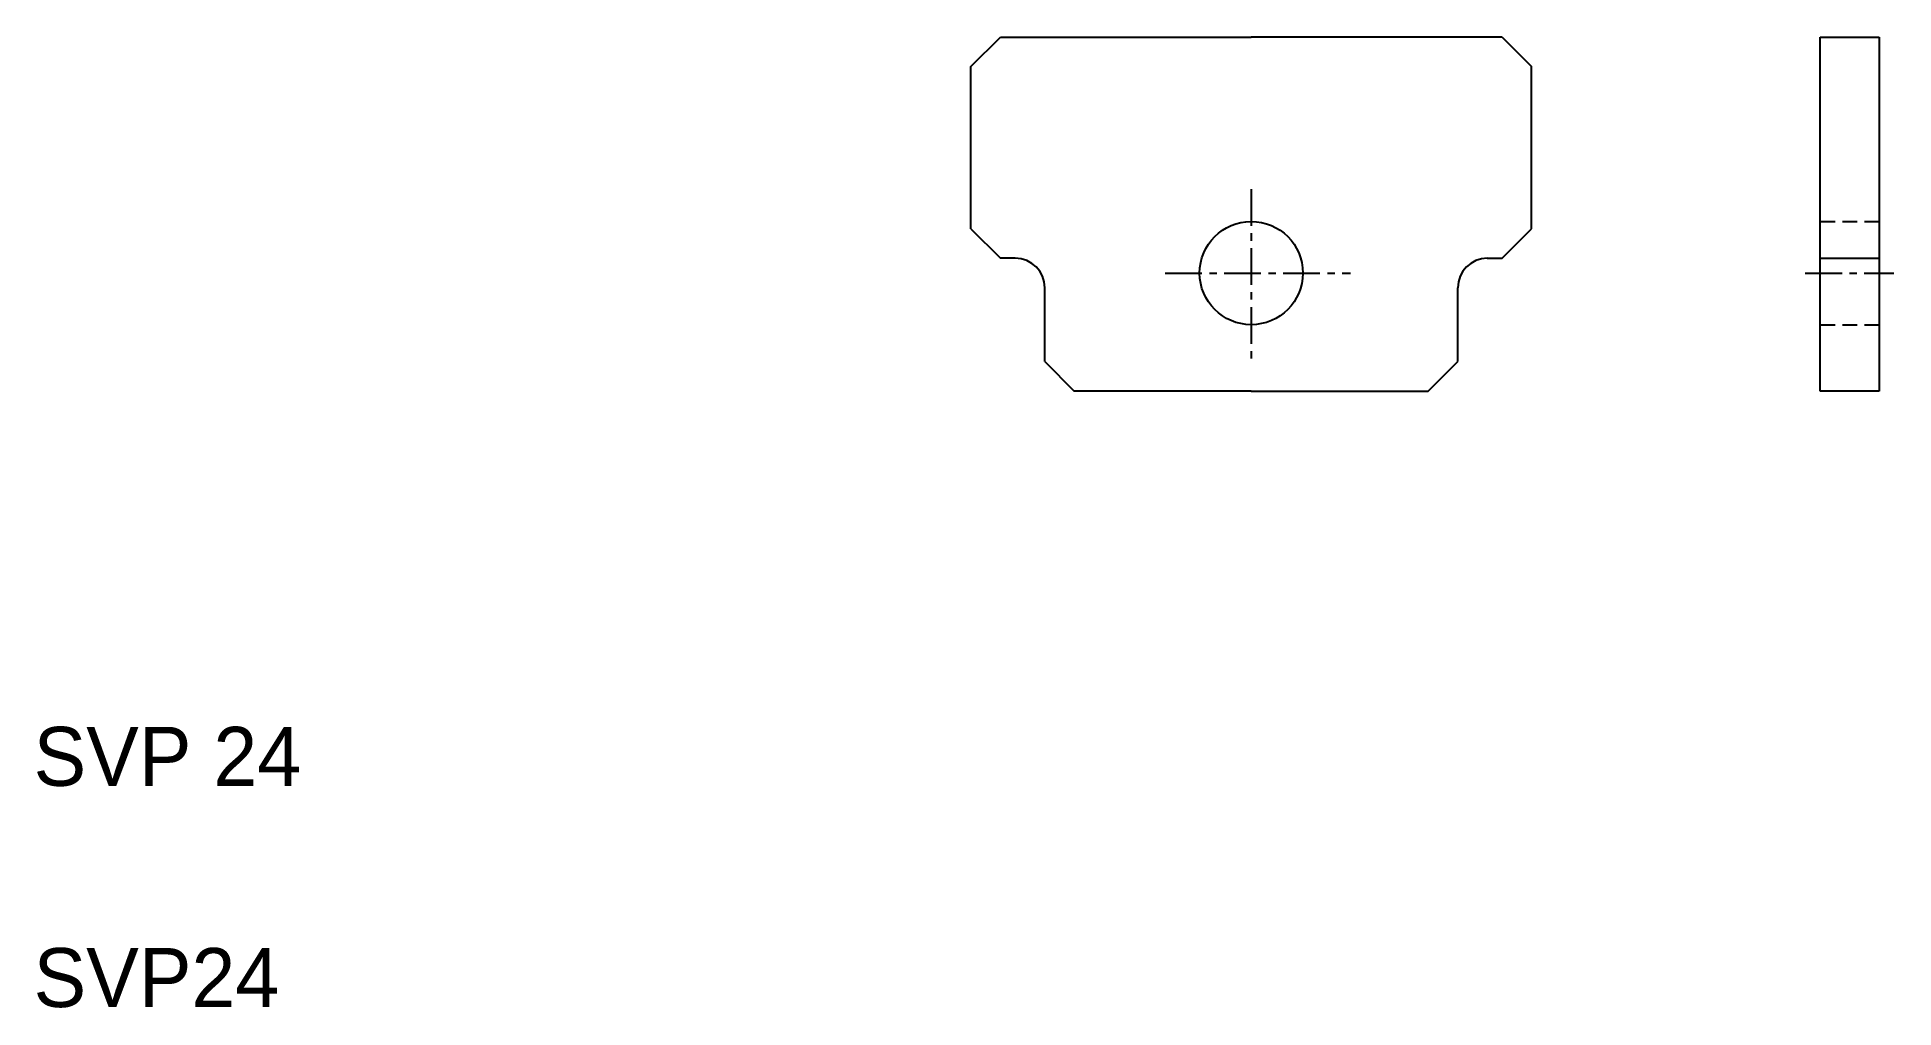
# Model space of a CAD drawing. Extents: x 21.9 to 84.9, y 17.8 to 50.8.
import ezdxf

# ---------------------------------------------------------------- set-up
doc = ezdxf.new("R2010")
doc.units = 0
doc.linetypes.add('CENTER', pattern=[2, 1.25, -0.25, 0.25, -0.25])
doc.linetypes.add('DASHED', pattern=[0.75, 0.5, -0.25])
doc.layers.get('0').update_dxf_attribs({"linetype": 'CONTINUOUS'})
doc.layers.add('CENTER', color=1, linetype='CENTER')

msp = doc.modelspace()

# ---------------------------------------------------------------- linework, layer by layer
at = {"color": 7, "linetype": 'CONTINUOUS'}
for p, q in [((53.58317, 49.760937), (54.58317, 50.760937)), ((54.58317, 50.760937), (63.08317, 50.760937)), ((71.58317, 50.760937), (63.08317, 50.760937)), ((71.58317, 50.760937), (72.58317, 49.760937)), ((82.369868, 38.760937), (82.369868, 50.760937)), ((82.369868, 50.760937), (84.369868, 50.760937)), ((84.369868, 50.760937), (84.369868, 38.760937)), ((53.58317, 44.260937), (53.58317, 49.760937)), ((72.58317, 44.260937), (72.58317, 49.760937)), ((53.58317, 44.260937), (54.58317, 43.260937)), ((71.58317, 43.260937), (72.58317, 44.260937)), ((55.08317, 43.260937), (54.58317, 43.260937)), ((71.08317, 43.260937), (71.58317, 43.260937)), ((82.369868, 43.260937), (84.369868, 43.260937)), ((56.08317, 39.760937), (56.08317, 42.260937)), ((70.08317, 39.760937), (70.08317, 42.260937)), ((56.08317, 39.760937), (57.08317, 38.760937)), ((69.08317, 38.760937), (70.08317, 39.760937)), ((63.08317, 38.760937), (57.08317, 38.760937)), ((63.08317, 38.760937), (69.08317, 38.760937)), ((84.369868, 38.760937), (82.369868, 38.760937))]:
    msp.add_line(p, q, dxfattribs=at)
at = {"color": 3, "linetype": 'DASHED'}
for p, q in [((82.369868, 44.510937), (84.369868, 44.510937)), ((82.369868, 41.010937), (84.369868, 41.010937))]:
    msp.add_line(p, q, dxfattribs=at)
at = {"color": 7, "linetype": 'CONTINUOUS'}
msp.add_circle((63.08317, 42.760937), 1.75, dxfattribs=at)
for centre, start, end in [((55.08317, 42.260937), 0, 90), ((71.08317, 42.260937), 90, 180)]:
    msp.add_arc(centre, 1, start, end, dxfattribs=at)
at = {"layer": 'CENTER', "color": 1, "linetype": 'CENTER'}
for p, q in [((63.08317, 45.608953), (63.08317, 39.834074)), ((60.162548, 42.760937), (66.441069, 42.760937)), ((81.860014, 42.760937), (84.862554, 42.760937))]:
    msp.add_line(p, q, dxfattribs=at)

# ---------------------------------------------------------------- texts
at = {"color": 7, "linetype": 'CONTINUOUS'}
for s, p in [('SVP 24', (21.812344, 25.373672)), ('SVP24', (21.812344, 17.873672))]:
    msp.add_text(s, height=2, dxfattribs=at).set_placement(p)

doc.saveas('drawing.dxf')
